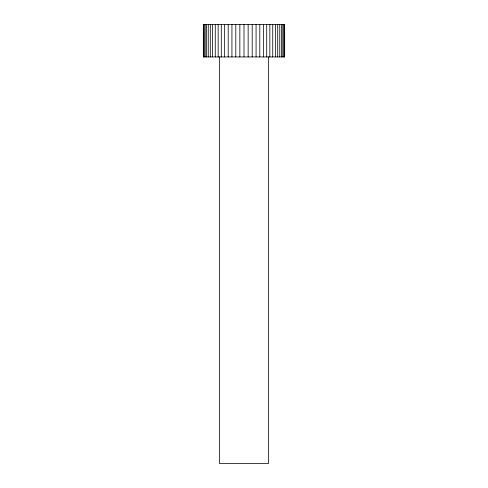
<?xml version="1.0" encoding="UTF-8"?>
<svg xmlns="http://www.w3.org/2000/svg" width="488" height="488" viewBox="0 0 488 488"><rect width="100%" height="100%" fill="white"/><g stroke="black" fill="none" stroke-linecap="round" stroke-linejoin="round"><path stroke-width="0.73" d="M284.461 24.4L284.461 56.931M283.839 24.4L283.839 56.931M282.839 24.4L282.839 56.931M281.466 24.4L281.466 56.931M279.746 24.4L279.746 56.931M277.709 24.4L277.709 56.931M275.366 24.4L275.366 56.931M272.737 24.4L272.737 56.931M269.846 24.4L269.846 56.931M268.394 56.931L268.394 463.6L219.606 463.6L219.606 56.931M266.716 24.4L266.716 56.931M263.361 24.4L263.361 56.931M259.805 24.4L259.805 56.931M256.072 24.4L256.072 56.931M252.18 24.4L252.18 56.931M248.148 24.4L248.148 56.931M244 24.4L244 56.931M239.852 24.4L239.852 56.931M235.82 24.4L235.82 56.931M231.934 24.4L231.934 56.931M228.195 24.4L228.195 56.931M224.645 24.4L224.645 56.931M221.29 24.4L221.29 56.931M218.16 24.4L218.16 56.931M215.269 24.4L215.269 56.931M212.64 24.4L212.64 56.931M210.297 24.4L210.297 56.931M208.26 24.4L208.26 56.931M206.54 24.4L206.54 56.931M205.167 24.4L205.167 56.931M204.161 24.4L204.161 56.931M203.545 24.4L203.545 56.931M284.669 24.4L203.331 24.4L203.331 56.931L284.669 56.931L284.669 24.4"/></g></svg>
